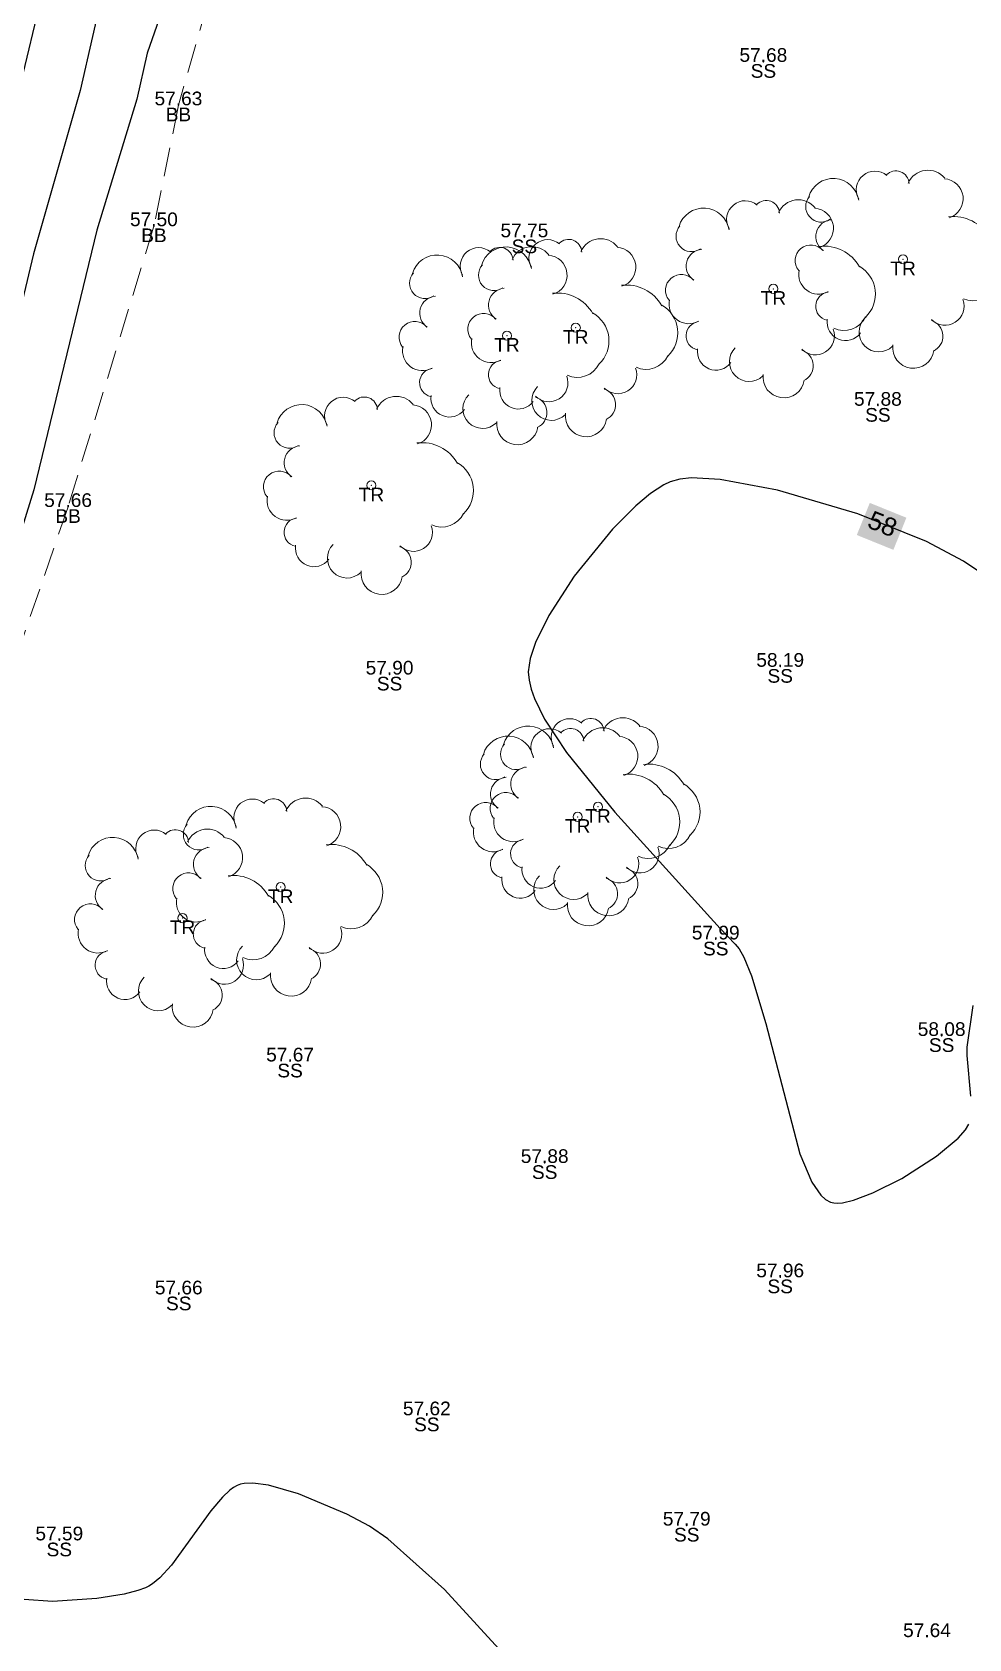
# Model space of a CAD drawing. Header units: metres. Extents: x -244 to 200, y -283 to 282.
# Drawn here: x -78.5 to -27.1, y 30 to 118.2 of the extents above; entities that cross this region are included whole.
import ezdxf
from ezdxf.enums import TextEntityAlignment as Align

# ---------------------------------------------------------------- set-up
doc = ezdxf.new("R2010")
doc.units = ezdxf.units.M
doc.linetypes.add('HIDDEN2', pattern=[4.7625, 3.175, -1.5875])
for name, color, linetype, lineweight in [('BANKS', 12, 'Continuous', 0), ('CONTOURS', 1, 'Continuous', 0), ('CONTOURS @ 1', 1, 'Continuous', 0), ('DESCRIPTIONS', 1, 'Continuous', 0), ('LEVELS', 1, 'Continuous', 0), ('POINTS', 1, 'Continuous', 0), ('TREES', 14, 'Continuous', 0)]:
    doc.layers.add(name, color=color, linetype=linetype, lineweight=lineweight)
doc.styles.add('Arial', font='arial.ttf', dxfattribs={"height": 1.68})

msp = doc.modelspace()

# ---------------------------------------------------------------- linework, layer by layer
at = {"layer": 'BANKS', "color": 9, "linetype": 'HIDDEN2', "lineweight": 0, "ltscale": 0.5}
for p, q in [((-66.221, 128.924), (-70.441, 114.143)), ((-70.441, 114.143), (-71.785, 107.515)), ((-71.785, 107.515), (-76.491, 92.116)), ((-76.491, 92.116), (-81.484, 77.641))]:
    msp.add_line(p, q, dxfattribs=at)
at = {"layer": 'CONTOURS', "color": 6, "linetype": 'Continuous', "lineweight": -3, "flags": 128}
for points in [[(-60.423, 173.678), (-64.285, 160.181), (-68.042, 150.677), (-69.286, 146.525), (-70.064, 142.92), (-70.601, 136.44), (-71.835, 129.289), (-72.561, 126.428), (-74.484, 120.899), (-75.822, 114.953), (-78.39, 105.999), (-81.143, 94.456), (-82.756, 88.716), (-88.975, 65.997), (-93.424, 48.645), (-94.712, 43.436), (-99.577, 27.142)], [(-77.07, 123.824), (-80.444, 109.756), (-81.89, 104.603), (-85.494, 89.736), (-86.75, 84.992), (-86.793, 84.922), (-86.803, 84.942), (-86.809, 84.996), (-86.808, 85.194), (-86.418, 89.254), (-84.53, 98.671), (-81.692, 115.19), (-79.311, 125.336)], [(-48.696, 24.929), (-55.855, 32.742), (-58.958, 35.526), (-59.968, 36.222), (-61.214, 36.884), (-63.864, 37.994), (-65.511, 38.462), (-66.359, 38.576), (-66.83, 38.56), (-67.031, 38.521), (-67.223, 38.45), (-67.42, 38.341), (-67.62, 38.197), (-68.03, 37.818), (-68.664, 37.071), (-70.828, 34.09), (-71.457, 33.388), (-71.862, 33.051), (-72.059, 32.932), (-72.24, 32.846), (-72.663, 32.689), (-73.424, 32.489), (-74.908, 32.249), (-77.344, 32.1), (-78.904, 32.199)]]:
    msp.add_lwpolyline(points, dxfattribs=at)
at = {"layer": 'CONTOURS', "color": 1, "linetype": 'Continuous', "lineweight": -3, "flags": 128}
for points in [[(-68.764, 126.746), (-72.153, 117.004), (-72.719, 114.486), (-74.918, 107.301), (-78.372, 93.062), (-80.187, 87.156), (-87.872, 59.241), (-89.76, 51.878), (-91.4, 44.677), (-92.848, 39.029), (-99.328, 21.917)], [(-26.404, 88.476), (-27.395, 89.149), (-29.427, 90.216), (-33.202, 91.745), (-37.606, 93.046), (-40.737, 93.629), (-42.305, 93.706), (-42.956, 93.642), (-43.489, 93.495), (-43.824, 93.334), (-44.563, 92.851), (-45.37, 92.181), (-46.649, 90.903), (-48.738, 88.327), (-50.127, 86.172), (-50.862, 84.681), (-51.155, 83.81), (-51.258, 83.078), (-51.219, 82.623), (-51.106, 82.132), (-50.924, 81.61), (-50.374, 80.485), (-49.169, 78.642), (-46.509, 75.371), (-40.746, 69.001), (-39.91, 68.14), (-39.708, 67.887), (-39.451, 67.421), (-39.021, 66.394), (-38.24, 63.789), (-36.364, 56.647), (-35.712, 55.092), (-35.228, 54.378), (-34.969, 54.139), (-34.697, 53.988), (-34.513, 53.945), (-34.291, 53.936), (-34.035, 53.961), (-33.435, 54.099), (-32.367, 54.496), (-30.784, 55.291), (-28.876, 56.514), (-27.691, 57.505), (-27.292, 57.957), (-27.1, 58.273)], [(-27.003, 59.807), (-27.208, 62.03), (-27.199, 62.49), (-26.863, 64.774)]]:
    msp.add_lwpolyline(points, dxfattribs=at)
at = {"layer": 'CONTOURS', "color": 18, "linetype": 'Continuous', "lineweight": 0, "true_color": 0x000000}
msp.add_solid([(-32.537, 92.339), (-33.25, 90.578), (-30.53, 91.526), (-31.244, 89.765)], dxfattribs=at)
at = {"layer": 'POINTS', "color": 1, "linetype": 'Continuous', "lineweight": 0}
for p in [(-38.371, 116.527), (-70.441, 114.143), (-71.785, 107.515), (-51.474, 106.906), (-30.712, 105.7), (-37.821, 104.078), (-52.43, 101.506), (-48.657, 101.946), (-32.094, 97.667), (-59.86, 93.299), (-76.491, 92.116), (-58.865, 82.927), (-37.449, 83.352), (-48.549, 75.122), (-47.438, 75.672), (-64.835, 71.266), (-70.218, 69.567), (-40.983, 68.399), (-28.598, 63.106), (-64.32, 61.708), (-50.362, 56.141), (-37.45, 49.872), (-70.423, 48.935), (-56.823, 42.303), (-42.574, 36.255), (-76.972, 35.444), (-29.402, 30.139)]:
    msp.add_point(p, dxfattribs=at)
at = {"layer": 'TREES', "color": 3, "linetype": 'Continuous', "lineweight": 0}
for centre in [(-30.712, 105.7), (-37.821, 104.078), (-52.43, 101.506), (-48.657, 101.946), (-59.86, 93.299), (-47.438, 75.672), (-48.549, 75.122), (-64.835, 71.266), (-70.218, 69.567)]:
    msp.add_circle(centre, 0.25, dxfattribs=at)
for centre, radius, start, end in [((-32.26, 109.515), 1.017, 50.09878, 209.32106), ((-31.107, 109.82), 0.727, 2.51437, 136.37354), ((-29.349, 109.398), 1.186, 38.70338, 156.09581), ((-34.537, 108.723), 1.407, 8.80975, 163.5621), ((-28.514, 109.019), 1.096, 287.29982, 86.6061), ((-41.646, 107.101), 1.407, 8.80975, 163.5621), ((-39.368, 107.893), 1.017, 50.09878, 209.32106), ((-38.215, 108.198), 0.727, 2.51437, 136.37354), ((-36.457, 107.776), 1.186, 38.70338, 156.09581), ((-35.203, 108.584), 0.846, 138.25628, 305.4538), ((-35.623, 107.398), 1.096, 287.29982, 86.6061), ((-42.312, 106.962), 0.846, 138.25628, 305.4538), ((-34.57, 106.946), 0.925, 93.95545, 236.73105), ((-27.938, 105.818), 2.225, 29.20025, 97.13167), ((-50.205, 105.761), 1.017, 50.09878, 209.32106), ((-49.052, 106.066), 0.727, 2.51437, 136.37354), ((-47.294, 105.643), 1.186, 38.70338, 156.09581), ((-56.255, 104.529), 1.407, 8.80975, 163.5621), ((-53.977, 105.321), 1.017, 50.09878, 209.32106), ((-52.482, 104.969), 1.407, 8.80975, 163.5621), ((-52.824, 105.626), 0.727, 2.51437, 136.37354), ((-51.066, 105.204), 1.186, 38.70338, 156.09581), ((-50.232, 104.825), 1.096, 287.29982, 86.6061), ((-46.459, 105.265), 1.096, 287.29982, 86.6061), ((-41.679, 105.324), 0.925, 93.95545, 236.73105), ((-35.767, 105.622), 0.862, 39.7102, 219.23472), ((-35.047, 104.196), 2.225, 29.20025, 97.13167), ((-56.921, 104.39), 0.846, 138.25628, 305.4538), ((-53.148, 104.83), 0.846, 138.25628, 305.4538), ((-42.875, 104), 0.862, 39.7102, 219.23472), ((-35.353, 104.867), 1.081, 167.43917, 299.72808), ((-33.991, 103.792), 1.762, 313.36969, 60.91119), ((-52.515, 103.192), 0.925, 93.95545, 236.73105), ((-45.883, 102.064), 2.225, 29.20025, 97.13167), ((-26.853, 104.748), 1.331, 245.47848, 333.93748), ((-56.288, 102.752), 0.925, 93.95545, 236.73105), ((-49.656, 101.624), 2.225, 29.20025, 97.13167), ((-44.827, 101.66), 1.762, 313.36969, 60.91119), ((-42.462, 103.246), 1.081, 167.43917, 299.72808), ((-34.72, 103.125), 0.783, 97.06975, 257.10857), ((-28.413, 103.126), 1.045, 224.85314, 20.08924), ((-57.484, 101.428), 0.862, 39.7102, 219.23472), ((-53.712, 101.868), 0.862, 39.7102, 219.23472), ((-48.599, 101.22), 1.762, 313.36969, 60.91119), ((-41.829, 101.504), 0.783, 97.06975, 257.10857), ((-33.864, 102.257), 1.017, 171.11128, 323.88166), ((-33.962, 103.126), 1.331, 245.47848, 333.93748), ((-32.048, 101.7), 1.08, 134.73205, 314.28856), ((-29.424, 101.481), 0.897, 294.70105, 72.45162), ((-53.298, 101.113), 1.081, 167.43917, 299.72808), ((-35.522, 101.504), 1.045, 224.85314, 20.08924), ((-57.07, 100.673), 1.081, 167.43917, 299.72808), ((-40.972, 100.636), 1.017, 171.11128, 323.88166), ((-39.156, 100.078), 1.08, 134.73205, 314.28856), ((-36.533, 99.86), 0.897, 294.70105, 72.45162), ((-30.145, 100.856), 1.133, 172.39825, 351.71481), ((-56.438, 98.931), 0.783, 97.06975, 257.10857), ((-52.665, 99.371), 0.783, 97.06975, 257.10857), ((-48.571, 100.554), 1.331, 245.47848, 333.93748), ((-46.358, 99.372), 1.045, 224.85314, 20.08924), ((-44.798, 100.994), 1.331, 245.47848, 333.93748), ((-49.993, 97.946), 1.08, 134.73205, 314.28856), ((-50.131, 98.932), 1.045, 224.85314, 20.08924), ((-37.253, 99.234), 1.133, 172.39825, 351.71481), ((-61.408, 97.115), 1.017, 50.09878, 209.32106), ((-60.255, 97.42), 0.727, 2.51437, 136.37354), ((-58.497, 96.997), 1.186, 38.70338, 156.09581), ((-55.581, 98.063), 1.017, 171.11128, 323.88166), ((-53.765, 97.506), 1.08, 134.73205, 314.28856), ((-51.809, 98.503), 1.017, 171.11128, 323.88166), ((-51.142, 97.287), 0.897, 294.70105, 72.45162), ((-47.369, 97.727), 0.897, 294.70105, 72.45162), ((-63.685, 96.323), 1.407, 8.80975, 163.5621), ((-57.662, 96.619), 1.096, 287.29982, 86.6061), ((-48.09, 97.102), 1.133, 172.39825, 351.71481), ((-64.351, 96.183), 0.846, 138.25628, 305.4538), ((-51.862, 96.662), 1.133, 172.39825, 351.71481), ((-63.718, 94.545), 0.925, 93.95545, 236.73105), ((-57.086, 93.417), 2.225, 29.20025, 97.13167), ((-56.03, 93.014), 1.762, 313.36969, 60.91119), ((-64.915, 93.221), 0.862, 39.7102, 219.23472), ((-64.501, 92.467), 1.081, 167.43917, 299.72808), ((-56.001, 92.347), 1.331, 245.47848, 333.93748), ((-63.869, 90.725), 0.783, 97.06975, 257.10857), ((-57.561, 90.725), 1.045, 224.85314, 20.08924), ((-63.012, 89.857), 1.017, 171.11128, 323.88166), ((-61.196, 89.299), 1.08, 134.73205, 314.28856), ((-58.573, 89.081), 0.897, 294.70105, 72.45162), ((-59.293, 88.455), 1.133, 172.39825, 351.71481), ((-48.986, 79.487), 1.017, 50.09878, 209.32106), ((-47.833, 79.792), 0.727, 2.51437, 136.37354), ((-46.075, 79.369), 1.186, 38.70338, 156.09581), ((-52.373, 78.145), 1.407, 8.80975, 163.5621), ((-51.263, 78.695), 1.407, 8.80975, 163.5621), ((-50.096, 78.937), 1.017, 50.09878, 209.32106), ((-48.943, 79.242), 0.727, 2.51437, 136.37354), ((-47.185, 78.82), 1.186, 38.70338, 156.09581), ((-46.351, 78.441), 1.096, 287.29982, 86.6061), ((-45.24, 78.991), 1.096, 287.29982, 86.6061), ((-53.039, 78.006), 0.846, 138.25628, 305.4538), ((-51.929, 78.556), 0.846, 138.25628, 305.4538), ((-51.296, 76.918), 0.925, 93.95545, 236.73105), ((-44.664, 75.79), 2.225, 29.20025, 97.13167), ((-52.407, 76.368), 0.925, 93.95545, 236.73105), ((-45.775, 75.24), 2.225, 29.20025, 97.13167), ((-43.608, 75.386), 1.762, 313.36969, 60.91119), ((-66.382, 75.082), 1.017, 50.09878, 209.32106), ((-65.229, 75.387), 0.727, 2.51437, 136.37354), ((-63.471, 74.964), 1.186, 38.70338, 156.09581), ((-53.603, 75.044), 0.862, 39.7102, 219.23472), ((-52.493, 75.594), 0.862, 39.7102, 219.23472), ((-44.718, 74.836), 1.762, 313.36969, 60.91119), ((-68.66, 74.29), 1.407, 8.80975, 163.5621), ((-62.637, 74.586), 1.096, 287.29982, 86.6061), ((-52.079, 74.839), 1.081, 167.43917, 299.72808), ((-71.766, 73.382), 1.017, 50.09878, 209.32106), ((-70.613, 73.687), 0.727, 2.51437, 136.37354), ((-69.326, 74.151), 0.846, 138.25628, 305.4538), ((-68.855, 73.264), 1.186, 38.70338, 156.09581), ((-53.189, 74.289), 1.081, 167.43917, 299.72808), ((-43.579, 74.72), 1.331, 245.47848, 333.93748), ((-74.043, 72.59), 1.407, 8.80975, 163.5621), ((-68.693, 72.513), 0.925, 93.95545, 236.73105), ((-68.02, 72.886), 1.096, 287.29982, 86.6061), ((-62.061, 71.384), 2.225, 29.20025, 97.13167), ((-52.557, 72.547), 0.783, 97.06975, 257.10857), ((-51.446, 73.097), 0.783, 97.06975, 257.10857), ((-45.139, 73.098), 1.045, 224.85314, 20.08924), ((-44.689, 74.17), 1.331, 245.47848, 333.93748), ((-74.709, 72.451), 0.846, 138.25628, 305.4538), ((-61.004, 70.981), 1.762, 313.36969, 60.91119), ((-50.59, 72.229), 1.017, 171.11128, 323.88166), ((-48.774, 71.672), 1.08, 134.73205, 314.28856), ((-46.249, 72.548), 1.045, 224.85314, 20.08924), ((-46.15, 71.453), 0.897, 294.70105, 72.45162), ((-74.076, 70.813), 0.925, 93.95545, 236.73105), ((-69.889, 71.188), 0.862, 39.7102, 219.23472), ((-67.444, 69.685), 2.225, 29.20025, 97.13167), ((-51.7, 71.679), 1.017, 171.11128, 323.88166), ((-49.884, 71.122), 1.08, 134.73205, 314.28856), ((-47.261, 70.903), 0.897, 294.70105, 72.45162), ((-69.475, 70.434), 1.081, 167.43917, 299.72808), ((-66.388, 69.281), 1.762, 313.36969, 60.91119), ((-46.871, 70.828), 1.133, 172.39825, 351.71481), ((-75.273, 69.488), 0.862, 39.7102, 219.23472), ((-60.976, 70.315), 1.331, 245.47848, 333.93748), ((-47.981, 70.278), 1.133, 172.39825, 351.71481), ((-74.859, 68.734), 1.081, 167.43917, 299.72808), ((-68.843, 68.692), 0.783, 97.06975, 257.10857), ((-62.536, 68.692), 1.045, 224.85314, 20.08924), ((-67.986, 67.824), 1.017, 171.11128, 323.88166), ((-66.17, 67.267), 1.08, 134.73205, 314.28856), ((-66.359, 68.615), 1.331, 245.47848, 333.93748), ((-63.547, 67.048), 0.897, 294.70105, 72.45162), ((-74.227, 66.992), 0.783, 97.06975, 257.10857), ((-67.919, 66.992), 1.045, 224.85314, 20.08924), ((-73.37, 66.124), 1.017, 171.11128, 323.88166), ((-71.554, 65.567), 1.08, 134.73205, 314.28856), ((-68.931, 65.348), 0.897, 294.70105, 72.45162), ((-64.267, 66.422), 1.133, 172.39825, 351.71481), ((-69.651, 64.722), 1.133, 172.39825, 351.71481)]:
    msp.add_arc(centre, radius, start, end, dxfattribs=at)

# ---------------------------------------------------------------- texts
at = {"layer": 'CONTOURS @ 1', "color": 1, "linetype": 'Continuous', "lineweight": 0, "style": 'Arial'}
msp.add_text('58', height=1, rotation=337.94239, dxfattribs=at).set_placement((-31.834, 91.191), align=Align.MIDDLE_CENTER)
at = {"layer": 'DESCRIPTIONS', "color": 9, "linetype": 'Continuous', "lineweight": -3, "style": 'Arial'}
for s, p in [('SS', (-38.371, 116.402)), ('BB', (-70.441, 114.018)), ('BB', (-71.785, 107.39)), ('SS', (-51.474, 106.781)), ('TR', (-30.712, 105.575)), ('TR', (-37.821, 103.953)), ('TR', (-52.43, 101.381)), ('TR', (-48.657, 101.821)), ('SS', (-32.094, 97.542)), ('TR', (-59.86, 93.174)), ('BB', (-76.491, 91.991)), ('SS', (-37.449, 83.227)), ('SS', (-58.865, 82.802)), ('TR', (-48.549, 74.997)), ('TR', (-47.438, 75.547)), ('TR', (-64.835, 71.141)), ('TR', (-70.218, 69.442)), ('SS', (-40.983, 68.274)), ('SS', (-28.598, 62.981)), ('SS', (-64.32, 61.583)), ('SS', (-50.362, 56.016)), ('SS', (-37.45, 49.747)), ('SS', (-70.423, 48.81)), ('SS', (-56.823, 42.178)), ('SS', (-42.574, 36.13)), ('SS', (-76.972, 35.319))]:
    msp.add_text(s, height=0.75, dxfattribs=at).set_placement(p, align=Align.TOP_CENTER)
at = {"layer": 'LEVELS', "color": 6, "linetype": 'Continuous', "lineweight": -3, "style": 'Arial'}
for s, p in [('57.68', (-38.371, 116.527)), ('57.63', (-70.441, 114.143)), ('57.50', (-71.785, 107.515)), ('57.75', (-51.474, 106.906)), ('57.88', (-32.094, 97.667)), ('57.66', (-76.491, 92.116)), ('58.19', (-37.449, 83.352)), ('57.90', (-58.865, 82.927)), ('57.99', (-40.983, 68.399)), ('58.08', (-28.598, 63.106)), ('57.67', (-64.32, 61.708)), ('57.88', (-50.362, 56.141)), ('57.96', (-37.45, 49.872)), ('57.66', (-70.423, 48.935)), ('57.62', (-56.823, 42.303)), ('57.79', (-42.574, 36.255)), ('57.59', (-76.972, 35.444)), ('57.64', (-29.402, 30.139))]:
    msp.add_text(s, height=0.75, dxfattribs=at).set_placement(p, align=Align.CENTER)

doc.saveas('drawing.dxf')
